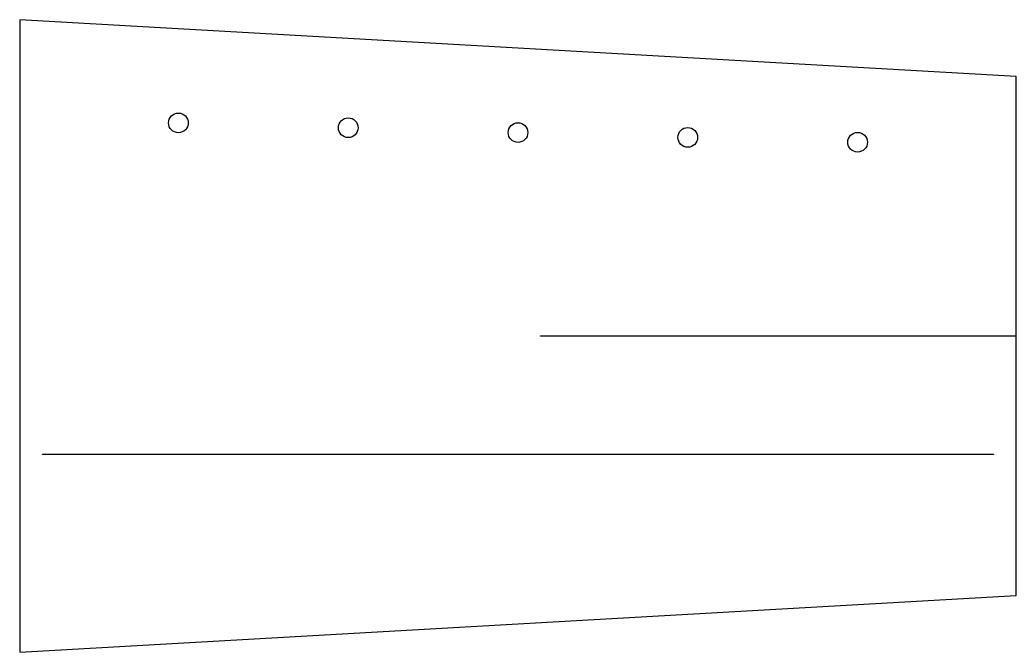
# Model space of a CAD drawing. Header units: millimetres. Extents: x -440 to 0, y -140 to 140.
import ezdxf

# ---------------------------------------------------------------- set-up
doc = ezdxf.new("R2010")
doc.units = ezdxf.units.MM

msp = doc.modelspace()

# ---------------------------------------------------------------- linework, layer by layer
for p, q in [((-440, 139.6), (-440, -139.6)), ((0, 114.6), (-440, 139.6)), ((0, 0.1), (0, 114.6)), ((-210, -0.1), (-210, 0.1)), ((-210, 0.1), (0, 0.1)), ((0, -0.1), (-210, -0.1)), ((0, -114.6), (0, -0.1)), ((-430, -52.4), (-430, -52.2)), ((-430, -52.2), (-10, -52.2)), ((-10, -52.4), (-430, -52.4)), ((-10, -52.2), (-10, -52.4)), ((-440, -139.6), (0, -114.6))]:
    msp.add_line(p, q)
for centre in [(-370, 94.11), (-295, 91.98), (-220, 89.85), (-145, 87.72), (-70, 85.59)]:
    msp.add_circle(centre, 4.35)

doc.saveas('drawing.dxf')
